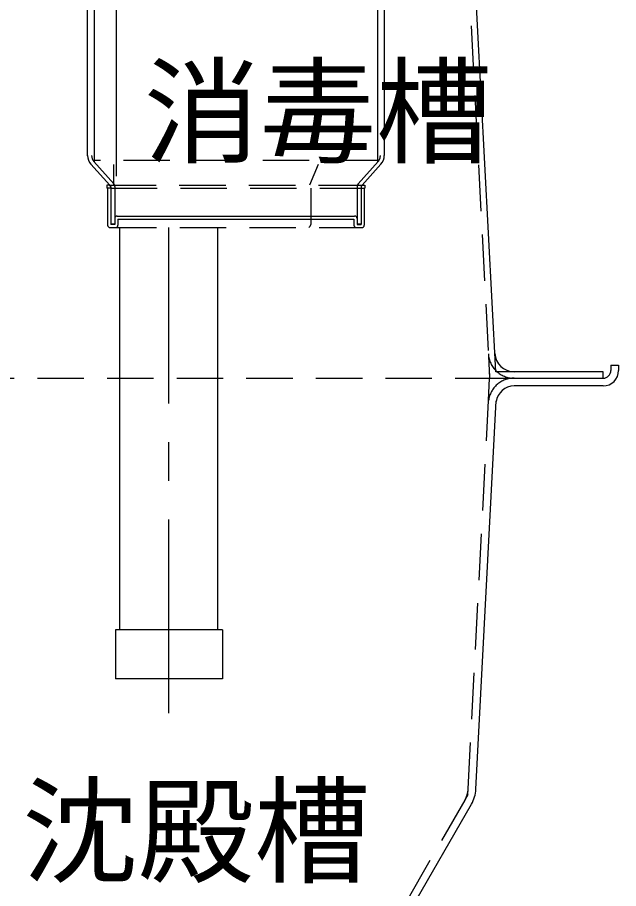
# Model space of a CAD drawing. Units: millimetres, scale not verified. Extents: x -22401 to 8910, y -6308 to 6308.
# Drawn here: x -3583 to -3117, y -3217 to -2542 of the extents above; entities that cross this region are included whole.
import ezdxf
from ezdxf.enums import TextEntityAlignment as Align

# ---------------------------------------------------------------- set-up
doc = ezdxf.new("R2010")
doc.units = ezdxf.units.MM
doc.header["$LTSCALE"] = 30
for name, pattern in [('CHAIN1', [8, 5, -1, 1, -1]), ('DASHED1', [1.8, 1.2, -0.6]), ('DOUBLE_CHAIN1', [8.8, 5, -1, 0.6, -0.6, 0.6, -1])]:
    doc.linetypes.add(name, pattern=pattern)
for name, color, linetype, lineweight in [('0-1_09', 3, 'Continuous', 25), ('0-2_空気管', 3, 'Continuous', 25), ('0-3_製作', 3, 'Continuous', 25), ('0-6_文字', 3, 'Continuous', 25), ('0-9_水管', 3, 'Continuous', 25), ('0-A_0A', 3, 'Continuous', 25)]:
    doc.layers.add(name, color=color, linetype=linetype, lineweight=lineweight)
doc.styles.add('ＭＳ ゴシック', font='')
doc.styles.get('ＭＳ ゴシック').set_extended_font_data('MS Gothic')

msp = doc.modelspace()

# ---------------------------------------------------------------- linework, layer by layer
at = {"layer": '0-1_09', "linetype": 'DASHED1'}
msp.add_line((-3237.15, -2440.15), (-3217.18, -2821.2), dxfattribs=at)
at = {"layer": '0-1_09'}
msp.add_line((-3217.18, -2821.2), (-3129.18, -2821.2), dxfattribs=at)
msp.add_lwpolyline([(-3129.18, -2821.2), (-3129.18, -2816.2), (-3212.43, -2816.2), (-3232.16, -2439.89)], dxfattribs=at)
at = {"layer": '0-2_空気管', "linetype": 'DOUBLE_CHAIN1'}
for p, q in [((-3218.09, -2803.84), (-3217.18, -2821.2)), ((-3218.09, -2838.56), (-3217.18, -2821.2)), ((-3234.11, -3144.31), (-3233.86, -3139.51)), ((-3234.11, -3144.31), (-3236.51, -3148.47))]:
    msp.add_line(p, q, dxfattribs=at)
at = {"layer": '0-2_空気管'}
for p, q in [((-3123.18, -2811.2), (-3123.18, -2815.2)), ((-3123.18, -2811.2), (-3117.18, -2811.2)), ((-3117.18, -2811.2), (-3117.18, -2815.2)), ((-3198.2, -2821.2), (-3129.18, -2821.2)), ((-3129.18, -2827.2), (-3198.2, -2827.2)), ((-3227.87, -3139.83), (-3212.1, -2838.88)), ((-3471.34, -3567.2), (-3231.32, -3151.47))]:
    msp.add_line(p, q, dxfattribs=at)
at = {"layer": '0-2_空気管', "linetype": 'DASHED1'}
for p, q in [((-5835.88, -2821.2), (-3198.44, -2821.2)), ((-3198.2, -2821.2), (-3129.18, -2821.2)), ((-3233.86, -3139.51), (-3218.09, -2838.56)), ((-3236.51, -3148.47), (-3476.54, -3564.2))]:
    msp.add_line(p, q, dxfattribs=at)
for centre, start, end in [((-3198.2, -2801.2), 183, 270), ((-3198.2, -2841.2), 90, 172.444)]:
    msp.add_arc(centre, 20, start, end, dxfattribs=at)
at = {"layer": '0-2_空気管'}
for centre, radius, start, end in [((-3198.2, -2801.2), 15, 183, 270), ((-3129.18, -2815.2), 6, 270, 0), ((-3129.18, -2815.2), 12, 270, 0), ((-3198.2, -2841.2), 14, 90, 172.444), ((-3253.83, -3138.47), 20, 330, 357), ((-3253.83, -3138.47), 26, 330, 357)]:
    msp.add_arc(centre, radius, start, end, dxfattribs=at)
at = {"layer": '0-3_製作', "linetype": 'CHAIN1'}
msp.add_line((-3465.93, -3080.83), (-3465.93, -2704.5), dxfattribs=at)
at = {"layer": '0-9_水管'}
for p, q in [((-3528.93, -2648.8), (-3528.93, -2129.48)), ((-3523.93, -2239.48), (-3523.93, -2653.57)), ((-3303.93, -2653.57), (-3303.93, -2314.62)), ((-3298.93, -2314.48), (-3298.93, -2648.66)), ((-3506.86, -2524.48), (-3506.86, -2664.48))]:
    msp.add_line(p, q, dxfattribs=at)
at = {"layer": '0-A_0A', "linetype": 'DASHED1'}
for p, q in [((-3303.08, -2652.5), (-3524.92, -2652.5)), ((-3508.93, -2655.43), (-3508.93, -2671.5)), ((-3350.15, -2655.43), (-3356.8, -2671.5)), ((-3511.83, -2671.5), (-3513.93, -2671.5)), ((-3510.93, -2674), (-3513.93, -2674)), ((-3511.43, -2704.5), (-3316.43, -2704.5))]:
    msp.add_line(p, q, dxfattribs=at)
at = {"layer": '0-A_0A'}
for p, q in [((-3524.14, -2653.34), (-3508.7, -2670.49)), ((-3303.73, -2653.34), (-3319.16, -2670.49)), ((-3526.37, -2655.35), (-3511.83, -2671.5)), ((-3301.5, -2655.35), (-3316.03, -2671.5)), ((-3513.93, -2671.5), (-3513.93, -2674)), ((-3513.43, -2674), (-3513.43, -2702.5)), ((-3510.93, -2672.5), (-3510.93, -2702)), ((-3507.93, -2672.5), (-3507.93, -2702)), ((-3355.9, -2674), (-3355.9, -2702)), ((-3319.93, -2672.5), (-3319.93, -2702)), ((-3316.93, -2673.5), (-3316.93, -2702)), ((-3314.43, -2674), (-3314.43, -2702.5)), ((-3313.93, -2671.5), (-3313.93, -2674)), ((-3510.93, -2701.5), (-3507.93, -2701.5)), ((-3505.93, -2695.5), (-3321.93, -2695.5)), ((-3505.43, -2698), (-3322.43, -2698)), ((-3505.43, -2698), (-3505.43, -2702.5)), ((-3322.43, -2698), (-3322.43, -2702.5)), ((-3319.93, -2701.5), (-3316.93, -2701.5)), ((-3507.93, -2702), (-3510.93, -2702)), ((-3503.93, -3016.2), (-3503.93, -2704.19)), ((-3427.93, -3016.2), (-3427.93, -2704.5)), ((-3319.93, -2702), (-3316.93, -2702)), ((-3424.43, -3016.2), (-3507.43, -3016.2)), ((-3507.43, -3016.2), (-3507.43, -3054.2)), ((-3424.43, -3016.2), (-3424.43, -3054.2)), ((-3424.43, -3054.2), (-3507.43, -3054.2))]:
    msp.add_line(p, q, dxfattribs=at)
at = {"layer": '0-A_0A', "linetype": 'DASHED1'}
for points in [[(-3511.83, -2671.5), (-3316.03, -2671.5), (-3313.93, -2671.5)], [(-3510.93, -2674), (-3316.93, -2674), (-3313.93, -2674)]]:
    msp.add_lwpolyline(points, dxfattribs=at)
at = {"layer": '0-A_0A'}
for centre, radius, start, end in [((-3518.93, -2648.66), 10, 180, 221.987), ((-3518.93, -2648.66), 7, 180, 221.987), ((-3308.93, -2648.66), 10, 318.013, 0), ((-3316.93, -2672.5), 3, 138.013, 180), ((-3314.93, -2673.5), 2, 90, 180), ((-3505.93, -2697.5), 2, 90, 180), ((-3321.93, -2697.5), 2, 0, 90), ((-3511.43, -2702.5), 2, 180, 270), ((-3507.43, -2702.5), 2, 270, 0), ((-3358.4, -2702), 2.5, 293.622, 0), ((-3320.43, -2702.5), 2, 180, 270), ((-3316.43, -2702.5), 2, 270, 0)]:
    msp.add_arc(centre, radius, start, end, dxfattribs=at)
at = {"layer": '0-A_0A', "linetype": 'DASHED1'}
for centre, radius, start, end in [((-3308.93, -2648.66), 7, 318.013, 0), ((-3512.93, -2673.5), 2, 0, 90), ((-3510.93, -2672.5), 3, 0, 41.987)]:
    msp.add_arc(centre, radius, start, end, dxfattribs=at)

# ---------------------------------------------------------------- texts
at = {"layer": '0-6_文字', "color": 4, "style": 'ＭＳ ゴシック'}
for s, p in [('消毒槽', (-3485.33, -2667.35)), ('沈殿槽', (-3579.88, -3225.13))]:
    msp.add_text(s, height=65.98, dxfattribs=at).set_placement(p, align=Align.BOTTOM_LEFT)

doc.saveas('drawing.dxf')
